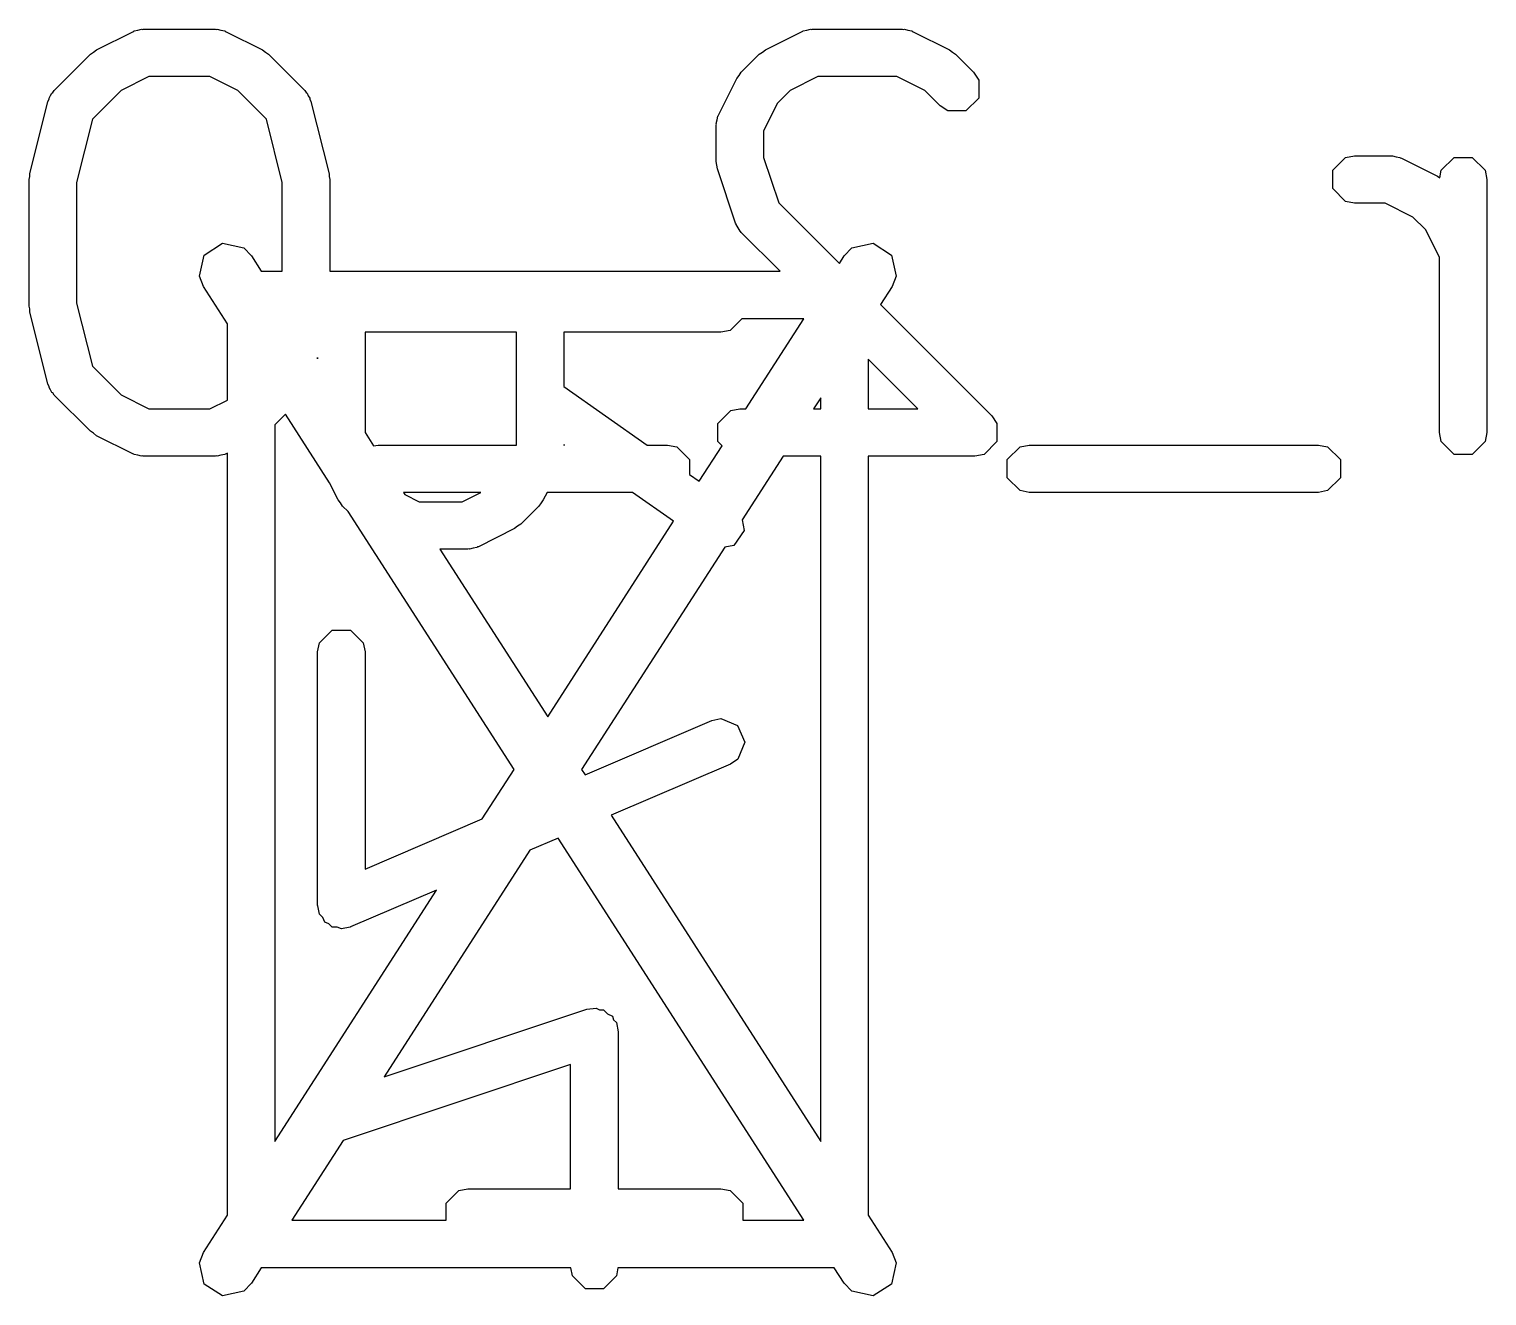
# Model space of a CAD drawing. Header units: inches. Extents: x 0.38 to 5.39, y 0.07 to 3.28.
# Drawn here: x 1.1316 to 1.2525, y 2.6884 to 2.7934 of the extents above; entities that cross this region are included whole.
import ezdxf

# ---------------------------------------------------------------- set-up
doc = ezdxf.new("R2010")
doc.units = ezdxf.units.IN
doc.header["$MEASUREMENT"] = 0
doc.layers.add('BLACK', color=250, linetype='CONTINUOUS')

msp = doc.modelspace()

# ---------------------------------------------------------------- linework, layer by layer
at = {"layer": 'BLACK', "linetype": 'CONTINUOUS'}
for p, q in [((1.14033, 2.7933), (1.14064, 2.79336)), ((1.14064, 2.79336), (1.14095, 2.79344)), ((1.14095, 2.79344), (1.14099, 2.79343)), ((1.14099, 2.79343), (1.14109, 2.79345)), ((1.14109, 2.79345), (1.14709, 2.79345)), ((1.14709, 2.79345), (1.14718, 2.79343)), ((1.14718, 2.79343), (1.14723, 2.79344)), ((1.14723, 2.79344), (1.14753, 2.79336)), ((1.14753, 2.79336), (1.14784, 2.7933)), ((1.19583, 2.7933), (1.19614, 2.79336)), ((1.19614, 2.79336), (1.19644, 2.79344)), ((1.19644, 2.79344), (1.19648, 2.79343)), ((1.19648, 2.79343), (1.19658, 2.79345)), ((1.19658, 2.79345), (1.20408, 2.79345)), ((1.20408, 2.79345), (1.20418, 2.79343)), ((1.20418, 2.79343), (1.20422, 2.79344)), ((1.20422, 2.79344), (1.20452, 2.79336)), ((1.20452, 2.79336), (1.20483, 2.7933)), ((1.13721, 2.79174), (1.14021, 2.79324)), ((1.14021, 2.79324), (1.1403, 2.79327)), ((1.1403, 2.79327), (1.14033, 2.7933)), ((1.14784, 2.7933), (1.14787, 2.79327)), ((1.14787, 2.79327), (1.14797, 2.79324)), ((1.14797, 2.79324), (1.15097, 2.79174)), ((1.1927, 2.79174), (1.1957, 2.79324)), ((1.1957, 2.79324), (1.1958, 2.79327)), ((1.1958, 2.79327), (1.19583, 2.7933)), ((1.20483, 2.7933), (1.20486, 2.79327)), ((1.20486, 2.79327), (1.20496, 2.79324)), ((1.20496, 2.79324), (1.20796, 2.79174)), ((1.1337, 2.78837), (1.1367, 2.79137)), ((1.1367, 2.79137), (1.13696, 2.79155)), ((1.13696, 2.79155), (1.13721, 2.79174)), ((1.15097, 2.79174), (1.15122, 2.79155)), ((1.15122, 2.79155), (1.15148, 2.79137)), ((1.15148, 2.79137), (1.15448, 2.78837)), ((1.19069, 2.78987), (1.19219, 2.79137)), ((1.19219, 2.79137), (1.19245, 2.79155)), ((1.19245, 2.79155), (1.1927, 2.79174)), ((1.20796, 2.79174), (1.20821, 2.79155)), ((1.20821, 2.79155), (1.20847, 2.79137)), ((1.20847, 2.79137), (1.20997, 2.78987)), ((1.19051, 2.78961), (1.19069, 2.78987)), ((1.20997, 2.78987), (1.2104, 2.78923)), ((1.14155, 2.78951), (1.13925, 2.78836)), ((1.14662, 2.78951), (1.14155, 2.78951)), ((1.14892, 2.78836), (1.14662, 2.78951)), ((1.18882, 2.78636), (1.19032, 2.78936)), ((1.19032, 2.78936), (1.19051, 2.78961)), ((1.19705, 2.78951), (1.19475, 2.78836)), ((1.20361, 2.78951), (1.19705, 2.78951)), ((1.20591, 2.78836), (1.20361, 2.78951)), ((1.2104, 2.78923), (1.2104, 2.78773)), ((1.13168, 2.78146), (1.13318, 2.78746)), ((1.13318, 2.78746), (1.13327, 2.78765)), ((1.13327, 2.78773), (1.1334, 2.78794)), ((1.13327, 2.78765), (1.13327, 2.78773)), ((1.1334, 2.78794), (1.13351, 2.78815)), ((1.13351, 2.78815), (1.13358, 2.7882)), ((1.13358, 2.7882), (1.1337, 2.78837)), ((1.13925, 2.78836), (1.13687, 2.78597)), ((1.15131, 2.78597), (1.14892, 2.78836)), ((1.15448, 2.78837), (1.1546, 2.7882)), ((1.1546, 2.7882), (1.15467, 2.78815)), ((1.15467, 2.78815), (1.15477, 2.78793)), ((1.15477, 2.78793), (1.1549, 2.78773)), ((1.1549, 2.78773), (1.1549, 2.78765)), ((1.1549, 2.78765), (1.155, 2.78746)), ((1.155, 2.78746), (1.1565, 2.78146)), ((1.1937, 2.78731), (1.19255, 2.78502)), ((1.19475, 2.78836), (1.1937, 2.78731)), ((1.20719, 2.78709), (1.20591, 2.78836)), ((1.2104, 2.78773), (1.20933, 2.78666)), ((1.1887, 2.78592), (1.18876, 2.78623)), ((1.18876, 2.78623), (1.18879, 2.78627)), ((1.18879, 2.78627), (1.18882, 2.78636)), ((1.20783, 2.78666), (1.20719, 2.78709)), ((1.20933, 2.78666), (1.20783, 2.78666)), ((1.13687, 2.78597), (1.13556, 2.78074)), ((1.15262, 2.78074), (1.15131, 2.78597)), ((1.18861, 2.78548), (1.18863, 2.78558)), ((1.18861, 2.78248), (1.18861, 2.78548)), ((1.18862, 2.78562), (1.1887, 2.78592)), ((1.18863, 2.78558), (1.18862, 2.78562)), ((1.19255, 2.78502), (1.19255, 2.7828)), ((1.18867, 2.78217), (1.18861, 2.78248)), ((1.19255, 2.7828), (1.1938, 2.77905)), ((1.23976, 2.78174), (1.24082, 2.7828)), ((1.24082, 2.7828), (1.24157, 2.78295)), ((1.24157, 2.78295), (1.24457, 2.78295)), ((1.24457, 2.78295), (1.24467, 2.78293)), ((1.24467, 2.78293), (1.24471, 2.78295)), ((1.24471, 2.78295), (1.24502, 2.78286)), ((1.24502, 2.78286), (1.24533, 2.7828)), ((1.24533, 2.7828), (1.24536, 2.78277)), ((1.24536, 2.78277), (1.24545, 2.78274)), ((1.24545, 2.78274), (1.24845, 2.78124)), ((1.24875, 2.78174), (1.24982, 2.7828)), ((1.24982, 2.7828), (1.25133, 2.7828)), ((1.25133, 2.7828), (1.25239, 2.78174)), ((1.13162, 2.78098), (1.13167, 2.78122)), ((1.13167, 2.78122), (1.13168, 2.78146)), ((1.1565, 2.78146), (1.15651, 2.78122)), ((1.15651, 2.78122), (1.15655, 2.78098)), ((1.18871, 2.78186), (1.18867, 2.78217)), ((1.19021, 2.77736), (1.18871, 2.78186)), ((1.23976, 2.78023), (1.23976, 2.78174)), ((1.24845, 2.78124), (1.24863, 2.78111)), ((1.24863, 2.78111), (1.24875, 2.78174)), ((1.25239, 2.78174), (1.25254, 2.78098)), ((1.13162, 2.77048), (1.13162, 2.78098)), ((1.13556, 2.78074), (1.13556, 2.77073)), ((1.15262, 2.77337), (1.15262, 2.78074)), ((1.15655, 2.78098), (1.15655, 2.77337)), ((1.24082, 2.77916), (1.23976, 2.78023)), ((1.25254, 2.78098), (1.25254, 2.75998)), ((1.1938, 2.77905), (1.19883, 2.77402)), ((1.24157, 2.77901), (1.24082, 2.77916)), ((1.24411, 2.77901), (1.24157, 2.77901)), ((1.24641, 2.77786), (1.24411, 2.77901)), ((1.24746, 2.77682), (1.24641, 2.77786)), ((1.19026, 2.77727), (1.19021, 2.77736)), ((1.19026, 2.77723), (1.19026, 2.77727)), ((1.19044, 2.77697), (1.19026, 2.77723)), ((1.19059, 2.77669), (1.19044, 2.77697)), ((1.19063, 2.77667), (1.19059, 2.77669)), ((1.19069, 2.77659), (1.19063, 2.77667)), ((1.19391, 2.77337), (1.19069, 2.77659)), ((1.24861, 2.77452), (1.24746, 2.77682)), ((1.14613, 2.77471), (1.14765, 2.77569)), ((1.14765, 2.77569), (1.14942, 2.77531)), ((1.14942, 2.77531), (1.15006, 2.77464)), ((1.19923, 2.77464), (1.19987, 2.77531)), ((1.19987, 2.77531), (1.20164, 2.77569)), ((1.20164, 2.77569), (1.20316, 2.77471)), ((1.14575, 2.77295), (1.14613, 2.77471)), ((1.15006, 2.77464), (1.15088, 2.77337)), ((1.19883, 2.77402), (1.19923, 2.77464)), ((1.20316, 2.77471), (1.20355, 2.77295)), ((1.24861, 2.75998), (1.24861, 2.77452)), ((1.14608, 2.77209), (1.14575, 2.77295)), ((1.15088, 2.77337), (1.15262, 2.77337)), ((1.15655, 2.77337), (1.19391, 2.77337)), ((1.20355, 2.77295), (1.20321, 2.77209)), ((1.14807, 2.769), (1.14608, 2.77209)), ((1.20321, 2.77209), (1.20225, 2.7706)), ((1.13167, 2.77025), (1.13162, 2.77048)), ((1.13556, 2.77073), (1.13687, 2.76549)), ((1.20225, 2.7706), (1.21147, 2.76138)), ((1.13168, 2.77001), (1.13167, 2.77025)), ((1.13318, 2.76401), (1.13168, 2.77001)), ((1.19074, 2.76943), (1.18976, 2.76845)), ((1.19588, 2.76943), (1.19074, 2.76943)), ((1.19108, 2.76195), (1.19588, 2.76943)), ((1.14807, 2.76268), (1.14807, 2.769)), ((1.17204, 2.7683), (1.15948, 2.7683)), ((1.15948, 2.7683), (1.15948, 2.75998)), ((1.17204, 2.75895), (1.17204, 2.7683)), ((1.18901, 2.7683), (1.17598, 2.7683)), ((1.17598, 2.7683), (1.17598, 2.7638)), ((1.18976, 2.76845), (1.18901, 2.7683)), ((1.15555, 2.76621), (1.15553, 2.76614)), ((1.15553, 2.76614), (1.15555, 2.7661)), ((1.15555, 2.7661), (1.15555, 2.76621)), ((1.20533, 2.76195), (1.20122, 2.76606)), ((1.20122, 2.76606), (1.20122, 2.76195)), ((1.13687, 2.76549), (1.13925, 2.7631)), ((1.13327, 2.76381), (1.13318, 2.76401)), ((1.13327, 2.76373), (1.13327, 2.76381)), ((1.1334, 2.76353), (1.13327, 2.76373)), ((1.13351, 2.76331), (1.1334, 2.76353)), ((1.13358, 2.76327), (1.13351, 2.76331)), ((1.1337, 2.76309), (1.13358, 2.76327)), ((1.1367, 2.76009), (1.1337, 2.76309)), ((1.13925, 2.7631), (1.14155, 2.76195)), ((1.17598, 2.7638), (1.1829, 2.75895)), ((1.14155, 2.76195), (1.14662, 2.76195)), ((1.14662, 2.76195), (1.14807, 2.76268)), ((1.18983, 2.7618), (1.19058, 2.76195)), ((1.19058, 2.76195), (1.19108, 2.76195)), ((1.19728, 2.76287), (1.19669, 2.76195)), ((1.19669, 2.76195), (1.19728, 2.76195)), ((1.19728, 2.76195), (1.19728, 2.76287)), ((1.20122, 2.76195), (1.20533, 2.76195)), ((1.15289, 2.7615), (1.15201, 2.76062)), ((1.15654, 2.75582), (1.15289, 2.7615)), ((1.18876, 2.76074), (1.18983, 2.7618)), ((1.18876, 2.75923), (1.18876, 2.76074)), ((1.21147, 2.76138), (1.2119, 2.76074)), ((1.2119, 2.76074), (1.2119, 2.75923)), ((1.13696, 2.75992), (1.1367, 2.76009)), ((1.13721, 2.75972), (1.13696, 2.75992)), ((1.14021, 2.75822), (1.13721, 2.75972)), ((1.15201, 2.76062), (1.15201, 2.70118)), ((1.15948, 2.75998), (1.16019, 2.75888)), ((1.24875, 2.75923), (1.24861, 2.75998)), ((1.25254, 2.75998), (1.25239, 2.75923)), ((1.14807, 2.75828), (1.14797, 2.75822)), ((1.14807, 2.69506), (1.14807, 2.75828)), ((1.16019, 2.75888), (1.16058, 2.75895)), ((1.16058, 2.75895), (1.17204, 2.75895)), ((1.17604, 2.75895), (1.17598, 2.75899)), ((1.17598, 2.75899), (1.17598, 2.75895)), ((1.17598, 2.75895), (1.17604, 2.75895)), ((1.1829, 2.75895), (1.18458, 2.75895)), ((1.18458, 2.75895), (1.18534, 2.7588)), ((1.18534, 2.7588), (1.1864, 2.75774)), ((1.18721, 2.75594), (1.18911, 2.75889)), ((1.18911, 2.75889), (1.18876, 2.75923)), ((1.2119, 2.75923), (1.21083, 2.75817)), ((1.21276, 2.75774), (1.21382, 2.7588)), ((1.21382, 2.7588), (1.21458, 2.75895)), ((1.21458, 2.75895), (1.23858, 2.75895)), ((1.23858, 2.75895), (1.23933, 2.7588)), ((1.23933, 2.7588), (1.24039, 2.75774)), ((1.24982, 2.75817), (1.24875, 2.75923)), ((1.25239, 2.75923), (1.25133, 2.75817)), ((1.1403, 2.7582), (1.14021, 2.75822)), ((1.14033, 2.75817), (1.1403, 2.7582)), ((1.14064, 2.7581), (1.14033, 2.75817)), ((1.14095, 2.75802), (1.14064, 2.7581)), ((1.14099, 2.75804), (1.14095, 2.75802)), ((1.14109, 2.75802), (1.14099, 2.75804)), ((1.14709, 2.75802), (1.14109, 2.75802)), ((1.14718, 2.75804), (1.14709, 2.75802)), ((1.14723, 2.75802), (1.14718, 2.75804)), ((1.14753, 2.7581), (1.14723, 2.75802)), ((1.14784, 2.75817), (1.14753, 2.7581)), ((1.14787, 2.7582), (1.14784, 2.75817)), ((1.14797, 2.75822), (1.14787, 2.7582)), ((1.1864, 2.75774), (1.1864, 2.75651)), ((1.19416, 2.75802), (1.19077, 2.75275)), ((1.19728, 2.75802), (1.19416, 2.75802)), ((1.19728, 2.70118), (1.19728, 2.75802)), ((1.21008, 2.75802), (1.20122, 2.75802)), ((1.20122, 2.75802), (1.20122, 2.69506)), ((1.21083, 2.75817), (1.21008, 2.75802)), ((1.21276, 2.75623), (1.21276, 2.75774)), ((1.24039, 2.75774), (1.24039, 2.75623)), ((1.25133, 2.75817), (1.24982, 2.75817)), ((1.15725, 2.75439), (1.15654, 2.75582)), ((1.1864, 2.75651), (1.18721, 2.75594)), ((1.21382, 2.75517), (1.21276, 2.75623)), ((1.24039, 2.75623), (1.23933, 2.75517)), ((1.16268, 2.75502), (1.16279, 2.75484)), ((1.1691, 2.75502), (1.16268, 2.75502)), ((1.16279, 2.75484), (1.16398, 2.75424)), ((1.16755, 2.75424), (1.1691, 2.75502)), ((1.17459, 2.75502), (1.17427, 2.75439)), ((1.18166, 2.75502), (1.17459, 2.75502)), ((1.18508, 2.75263), (1.18166, 2.75502)), ((1.21458, 2.75502), (1.21382, 2.75517)), ((1.23858, 2.75502), (1.21458, 2.75502)), ((1.23933, 2.75517), (1.23858, 2.75502)), ((1.15745, 2.75414), (1.15725, 2.75439)), ((1.15762, 2.75388), (1.15745, 2.75414)), ((1.15808, 2.75342), (1.15762, 2.75388)), ((1.17184, 2.73203), (1.15808, 2.75342)), ((1.16398, 2.75424), (1.16755, 2.75424)), ((1.17391, 2.75388), (1.17241, 2.75238)), ((1.17408, 2.75415), (1.17391, 2.75388)), ((1.17427, 2.75439), (1.17408, 2.75415)), ((1.17214, 2.75221), (1.17189, 2.75201)), ((1.17241, 2.75238), (1.17214, 2.75221)), ((1.17465, 2.7364), (1.18508, 2.75263)), ((1.19077, 2.75275), (1.19093, 2.75185)), ((1.17189, 2.75201), (1.16889, 2.75051)), ((1.19093, 2.75185), (1.19007, 2.75061)), ((1.16801, 2.75031), (1.1657, 2.75031)), ((1.1657, 2.75031), (1.17465, 2.7364)), ((1.16811, 2.75033), (1.16801, 2.75031)), ((1.16815, 2.75031), (1.16811, 2.75033)), ((1.16846, 2.75039), (1.16815, 2.75031)), ((1.16877, 2.75046), (1.16846, 2.75039)), ((1.1688, 2.75049), (1.16877, 2.75046)), ((1.16889, 2.75051), (1.1688, 2.75049)), ((1.18932, 2.75048), (1.17745, 2.73203)), ((1.19007, 2.75061), (1.18932, 2.75048)), ((1.15555, 2.74178), (1.1557, 2.74253)), ((1.1557, 2.74253), (1.15676, 2.7436)), ((1.15676, 2.7436), (1.15827, 2.7436)), ((1.15827, 2.7436), (1.15933, 2.74253)), ((1.15933, 2.74253), (1.15948, 2.74178)), ((1.15555, 2.72078), (1.15555, 2.74178)), ((1.15948, 2.74178), (1.15948, 2.72376)), ((1.17774, 2.73159), (1.18824, 2.73609)), ((1.18824, 2.73609), (1.18899, 2.73625)), ((1.18899, 2.73625), (1.19039, 2.73569)), ((1.19039, 2.73569), (1.19098, 2.7343)), ((1.19098, 2.7343), (1.19042, 2.7329)), ((1.19042, 2.7329), (1.18979, 2.73247)), ((1.1692, 2.72793), (1.17184, 2.73203)), ((1.17745, 2.73203), (1.17774, 2.73159)), ((1.18979, 2.73247), (1.1799, 2.72823)), ((1.1799, 2.72823), (1.19728, 2.70118)), ((1.15948, 2.72376), (1.1692, 2.72793)), ((1.17549, 2.72634), (1.17315, 2.72534)), ((1.19588, 2.69463), (1.17549, 2.72634)), ((1.17315, 2.72534), (1.16107, 2.70654)), ((1.15201, 2.70118), (1.1654, 2.72202)), ((1.1654, 2.72202), (1.15829, 2.71897)), ((1.15555, 2.72076), (1.15555, 2.72078)), ((1.15555, 2.72075), (1.15555, 2.72076)), ((1.15556, 2.72073), (1.15555, 2.72075)), ((1.1557, 2.72003), (1.15556, 2.72073)), ((1.15598, 2.71974), (1.1557, 2.72003)), ((1.15614, 2.71937), (1.15598, 2.71974)), ((1.15649, 2.71923), (1.15614, 2.71937)), ((1.15676, 2.71896), (1.15649, 2.71923)), ((1.15717, 2.71896), (1.15676, 2.71896)), ((1.15754, 2.71881), (1.15717, 2.71896)), ((1.15825, 2.71896), (1.15754, 2.71881)), ((1.15827, 2.71896), (1.15825, 2.71896)), ((1.15829, 2.71897), (1.15827, 2.71897)), ((1.15827, 2.71897), (1.15827, 2.71896)), ((1.16107, 2.70654), (1.17789, 2.71215)), ((1.17789, 2.71215), (1.17865, 2.71224)), ((1.17865, 2.71224), (1.17894, 2.7121)), ((1.17894, 2.7121), (1.17927, 2.7121)), ((1.17927, 2.7121), (1.17959, 2.71177)), ((1.17959, 2.71177), (1.18, 2.71157)), ((1.18, 2.71157), (1.1801, 2.71126)), ((1.1801, 2.71126), (1.18033, 2.71103)), ((1.18033, 2.71103), (1.18048, 2.71028)), ((1.18048, 2.71028), (1.18048, 2.69725)), ((1.17654, 2.70755), (1.15767, 2.70126)), ((1.17654, 2.69725), (1.17654, 2.70755)), ((1.15767, 2.70126), (1.15341, 2.69463)), ((1.1662, 2.69604), (1.16726, 2.6971)), ((1.16726, 2.6971), (1.16801, 2.69725)), ((1.16801, 2.69725), (1.17654, 2.69725)), ((1.18048, 2.69725), (1.18901, 2.69725)), ((1.18901, 2.69725), (1.18976, 2.6971)), ((1.18976, 2.6971), (1.19083, 2.69604)), ((1.1662, 2.69463), (1.1662, 2.69604)), ((1.19083, 2.69604), (1.19083, 2.69463)), ((1.14608, 2.69197), (1.14807, 2.69506)), ((1.15341, 2.69463), (1.1662, 2.69463)), ((1.19083, 2.69463), (1.19588, 2.69463)), ((1.20122, 2.69506), (1.20321, 2.69197)), ((1.14575, 2.69111), (1.14608, 2.69197)), ((1.20321, 2.69197), (1.20355, 2.69111)), ((1.14613, 2.68934), (1.14575, 2.69111)), ((1.15088, 2.69069), (1.15006, 2.68941)), ((1.17656, 2.69069), (1.15088, 2.69069)), ((1.17669, 2.69003), (1.17656, 2.69069)), ((1.18046, 2.69069), (1.18033, 2.69003)), ((1.19841, 2.69069), (1.18046, 2.69069)), ((1.19923, 2.68941), (1.19841, 2.69069)), ((1.20355, 2.69111), (1.20316, 2.68934)), ((1.14765, 2.68836), (1.14613, 2.68934)), ((1.15006, 2.68941), (1.14942, 2.68875)), ((1.17776, 2.68896), (1.17669, 2.69003)), ((1.18033, 2.69003), (1.17927, 2.68896)), ((1.19987, 2.68875), (1.19923, 2.68941)), ((1.20316, 2.68934), (1.20164, 2.68836)), ((1.14942, 2.68875), (1.14765, 2.68836)), ((1.17927, 2.68896), (1.17776, 2.68896)), ((1.20164, 2.68836), (1.19987, 2.68875))]:
    msp.add_line(p, q, dxfattribs=at)

doc.saveas('drawing.dxf')
